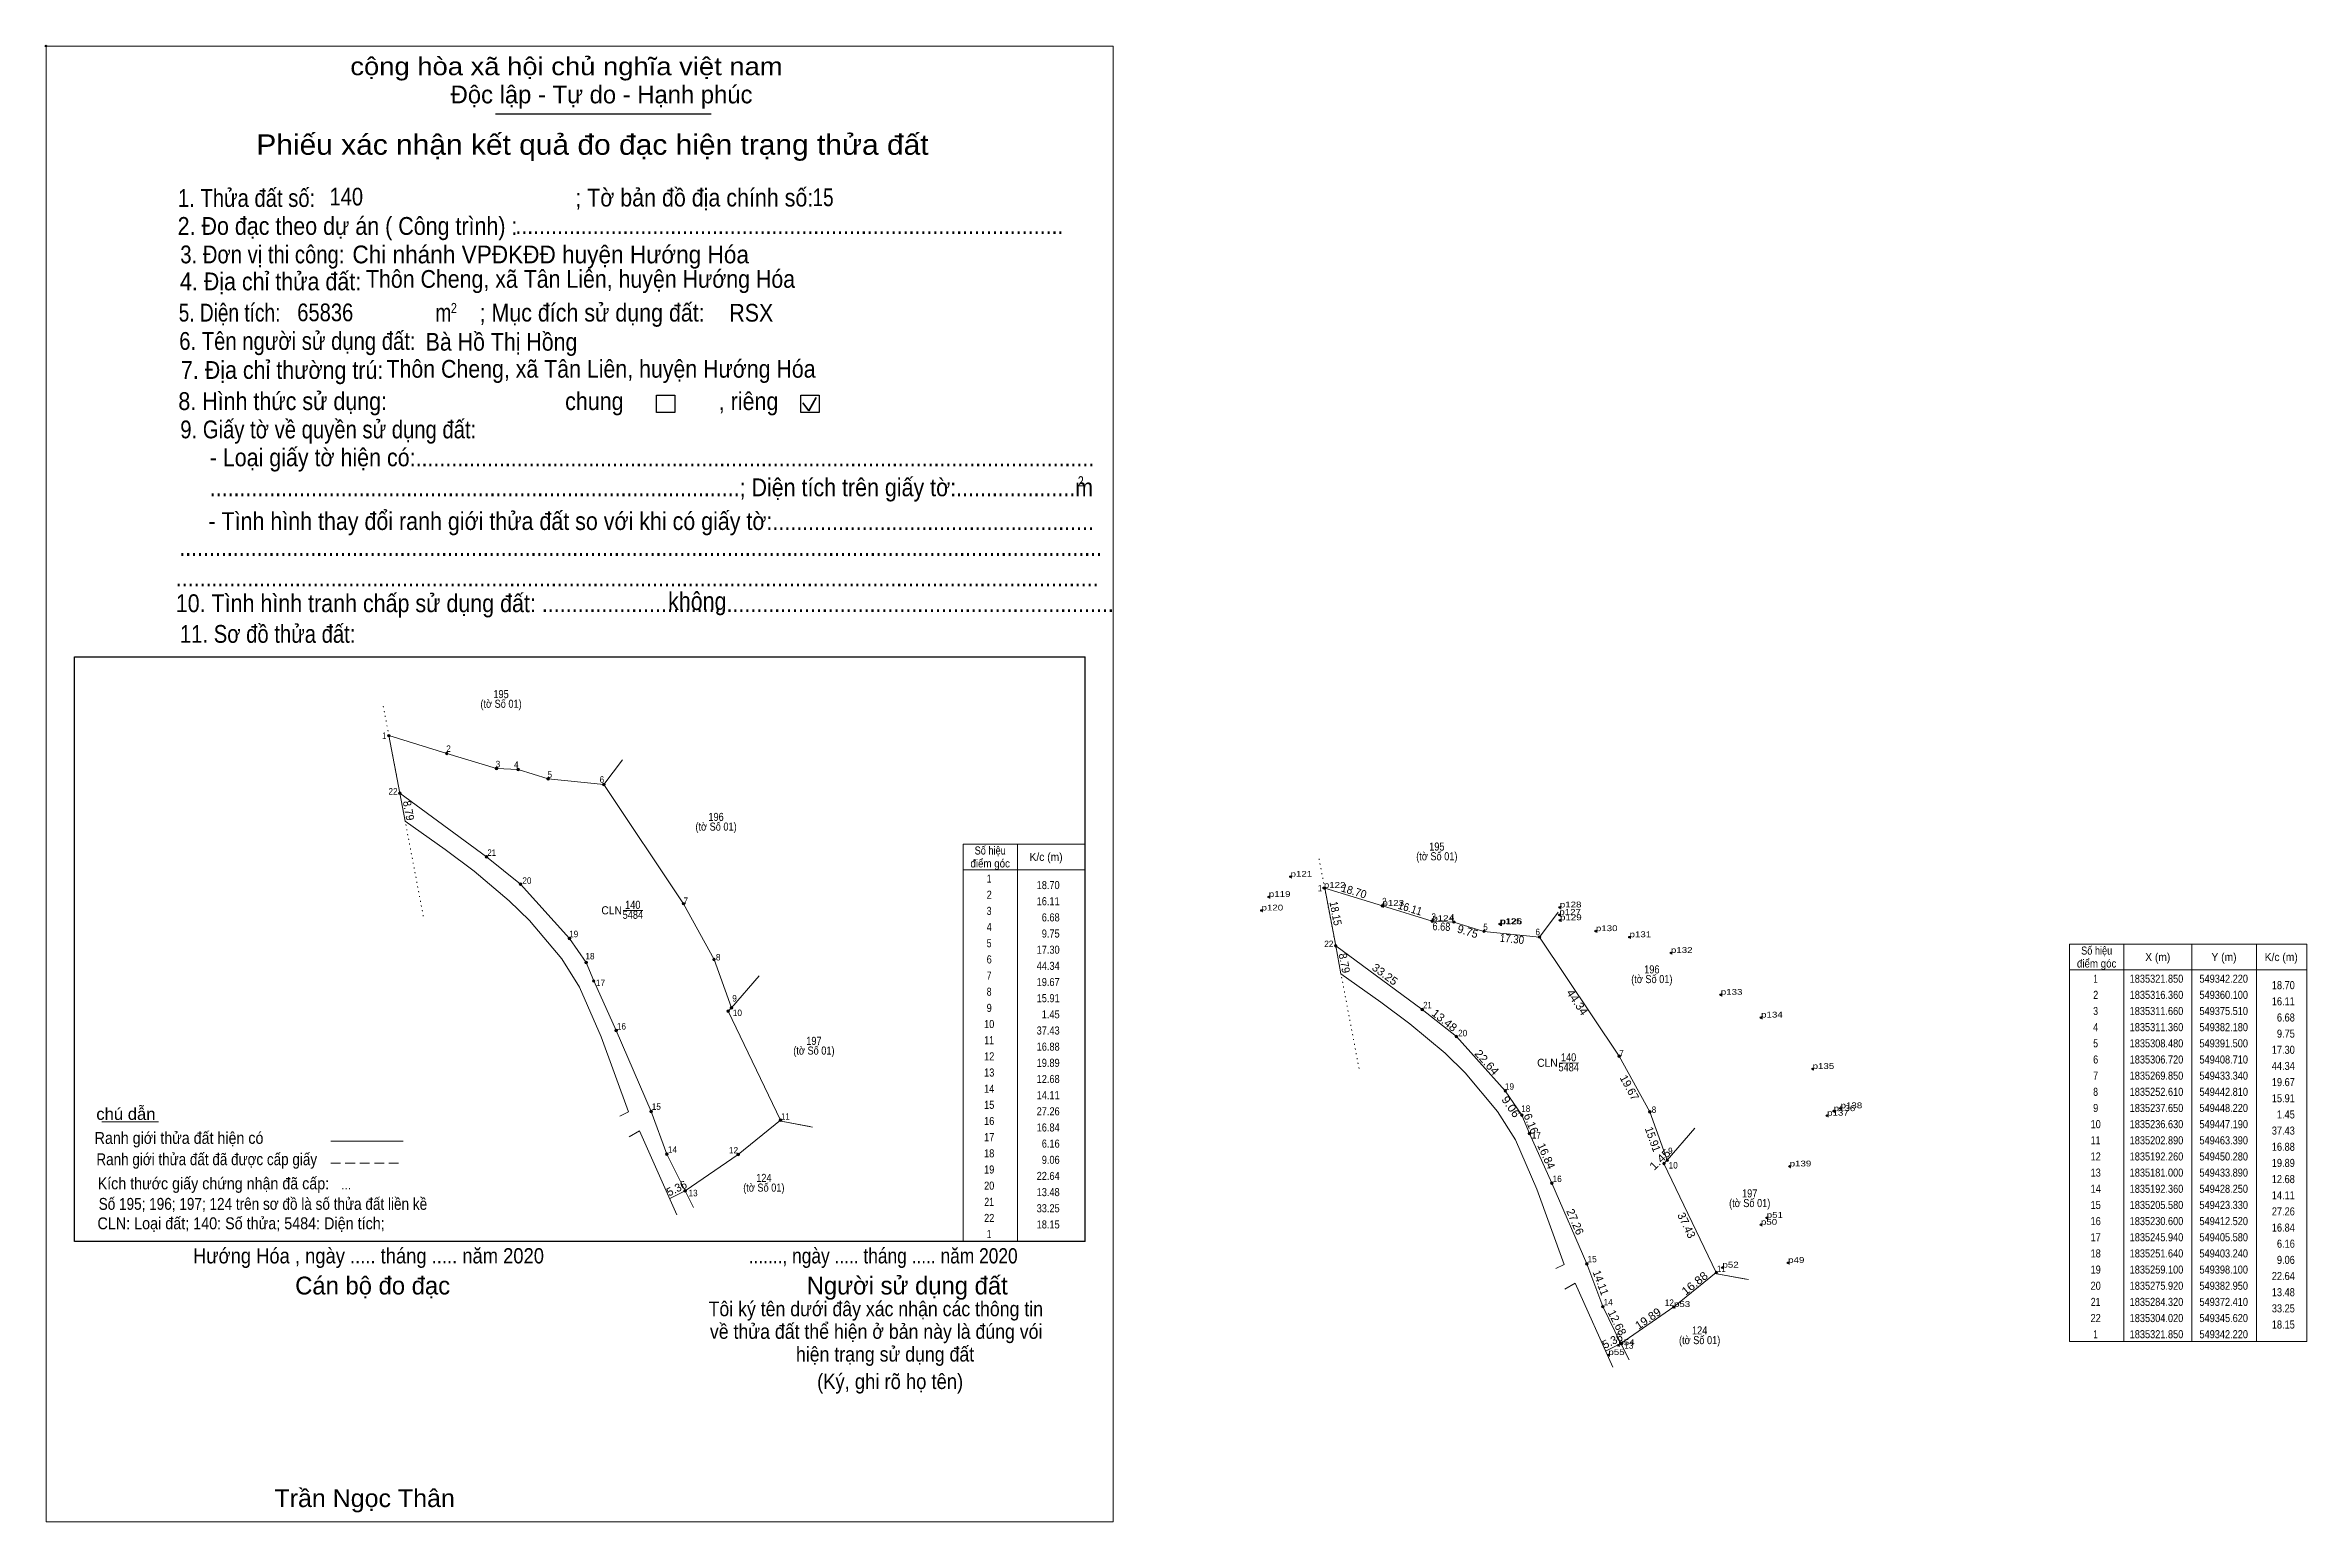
# Model space of a CAD drawing. Header units: metres. Extents: x 548946 to 549646, y 1835126 to 1835583.
import ezdxf
from ezdxf.enums import TextEntityAlignment as Align

# ---------------------------------------------------------------- set-up
doc = ezdxf.new("R2010")
doc.units = ezdxf.units.M
doc.header["$PDMODE"] = 32
doc.header["$PDSIZE"] = 0.5
doc.linetypes.add('DOTTED', pattern=[1.5, 0.3, -1.2])
doc.linetypes.add('MEDIUM_DASHED', pattern=[4.5, 3, -1.5])
for name, color, linetype, lineweight in [('1', 7, 'Continuous', 13), ('10', 7, 'Continuous', 13), ('17', 7, 'Continuous', 13), ('2', 7, 'Continuous', 25), ('23', 7, 'Continuous', 13), ('35', 7, 'Continuous', 13), ('6', 7, 'Continuous', 13), ('63', 7, 'Continuous', 13)]:
    doc.layers.add(name, color=color, linetype=linetype, lineweight=lineweight)
doc.layers.add('12', color=7, linetype='Continuous')
doc.layers.add('7', color=7, linetype='Continuous')

msp = doc.modelspace()

# ---------------------------------------------------------------- hatches: boundary and pattern name
at = {"layer": '10'}
for points in [[(549053.09, 1835369.03, 1), (549052.29, 1835369.03, 1)], [(549070.97, 1835363.54, 1), (549070.17, 1835363.54, 1)], [(549086.38, 1835358.84, 1), (549085.58, 1835358.84, 1)], [(549093.05, 1835358.54, 1), (549092.25, 1835358.54, 1)], [(549102.37, 1835355.66, 1), (549101.57, 1835355.66, 1)], [(549119.58, 1835353.9, 1), (549118.78, 1835353.9, 1)], [(549056.49, 1835351.2, 1), (549055.69, 1835351.2, 1)], [(549083.28, 1835331.5, 1), (549082.48, 1835331.5, 1)], [(549093.82, 1835323.1, 1), (549093.02, 1835323.1, 1)], [(549144.21, 1835317.03, 1), (549143.41, 1835317.03, 1)], [(549108.97, 1835306.28, 1), (549108.17, 1835306.28, 1)], [(549114.11, 1835298.82, 1), (549113.31, 1835298.82, 1)], [(549153.68, 1835299.79, 1), (549152.88, 1835299.79, 1)], [(549116.45, 1835293.12, 1), (549115.65, 1835293.12, 1)], [(549158.06, 1835283.81, 1), (549157.26, 1835283.81, 1)], [(549159.09, 1835284.83, 1), (549158.29, 1835284.83, 1)], [(549123.39, 1835277.78, 1), (549122.59, 1835277.78, 1)], [(549134.2, 1835252.76, 1), (549133.4, 1835252.76, 1)], [(549174.26, 1835250.07, 1), (549173.46, 1835250.07, 1)], [(549139.12, 1835239.54, 1), (549138.32, 1835239.54, 1)], [(549161.15, 1835239.44, 1), (549160.35, 1835239.44, 1)], [(549144.76, 1835228.18, 1), (549143.96, 1835228.18, 1)]]:
    msp.add_hatch(color=256, dxfattribs=at).paths.add_polyline_path(points)
at = {"layer": '63'}
for points in [[(549342.62, 1835321.85, 1), (549341.82, 1835321.85, 1)], [(549360.5, 1835316.36, 1), (549359.7, 1835316.36, 1)], [(549375.91, 1835311.66, 1), (549375.11, 1835311.66, 1)], [(549382.58, 1835311.36, 1), (549381.78, 1835311.36, 1)], [(549346.02, 1835304.02, 1), (549345.22, 1835304.02, 1)], [(549391.9, 1835308.48, 1), (549391.1, 1835308.48, 1)], [(549409.11, 1835306.72, 1), (549408.31, 1835306.72, 1)], [(549372.81, 1835284.32, 1), (549372.01, 1835284.32, 1)], [(549383.35, 1835275.92, 1), (549382.55, 1835275.92, 1)], [(549433.74, 1835269.85, 1), (549432.94, 1835269.85, 1)], [(549398.5, 1835259.1, 1), (549397.7, 1835259.1, 1)], [(549403.64, 1835251.64, 1), (549402.84, 1835251.64, 1)], [(549443.21, 1835252.61, 1), (549442.41, 1835252.61, 1)], [(549405.98, 1835245.94, 1), (549405.18, 1835245.94, 1)], [(549447.59, 1835236.63, 1), (549446.79, 1835236.63, 1)], [(549448.62, 1835237.65, 1), (549447.82, 1835237.65, 1)], [(549412.92, 1835230.6, 1), (549412.12, 1835230.6, 1)], [(549423.73, 1835205.58, 1), (549422.93, 1835205.58, 1)], [(549463.79, 1835202.89, 1), (549462.99, 1835202.89, 1)], [(549428.65, 1835192.36, 1), (549427.85, 1835192.36, 1)], [(549450.68, 1835192.26, 1), (549449.88, 1835192.26, 1)], [(549434.29, 1835181, 1), (549433.49, 1835181, 1)]]:
    msp.add_hatch(color=256, dxfattribs=at).paths.add_polyline_path(points)

# ---------------------------------------------------------------- linework, layer by layer
at = {"layer": '1'}
msp.add_lwpolyline([(549342.22, 1835321.85), (549360.1, 1835316.36), (549375.51, 1835311.66), (549382.18, 1835311.36), (549391.5, 1835308.48), (549408.71, 1835306.72), (549433.34, 1835269.85), (549442.81, 1835252.61), (549448.22, 1835237.65), (549447.19, 1835236.63), (549463.39, 1835202.89), (549450.28, 1835192.26), (549433.89, 1835181), (549428.25, 1835192.36), (549423.33, 1835205.58), (549412.52, 1835230.6), (549405.58, 1835245.94), (549403.24, 1835251.64), (549398.1, 1835259.1), (549382.95, 1835275.92), (549372.41, 1835284.32), (549345.62, 1835304.02)], close=True, dxfattribs=at)
at = {"layer": '10', "linetype": 'DOTTED'}
for p, q in [((549050.95, 1835378.1), (549052.69, 1835369.03)), ((549052.69, 1835369.03), (549056.09, 1835351.2)), ((549063.32, 1835313.21), (549057.73, 1835342.56)), ((549340.48, 1835330.92), (549342.22, 1835321.85)), ((549342.22, 1835321.85), (549345.62, 1835304.02)), ((549352.85, 1835266.03), (549347.26, 1835295.38))]:
    msp.add_line(p, q, dxfattribs=at)
at = {"layer": '10'}
for p, q in [((549056.09, 1835351.2), (549057.73, 1835342.56)), ((549125.21, 1835314.92), (549131.26, 1835314.93)), ((549345.62, 1835304.02), (549347.26, 1835295.38)), ((549174.02, 1835249.73), (549182.95, 1835248.07)), ((549144.36, 1835228.18), (549138.72, 1835239.54)), ((549139.56, 1835225.8), (549144.36, 1835228.18)), ((549144.36, 1835228.18), (549146.9, 1835223.06)), ((549463.55, 1835202.55), (549472.48, 1835200.89)), ((549433.89, 1835181), (549428.25, 1835192.36)), ((549429.09, 1835178.62), (549433.89, 1835181)), ((549433.89, 1835181), (549436.43, 1835175.88))]:
    msp.add_line(p, q, dxfattribs=at)
for points in [[(549052.69, 1835369.03), (549070.57, 1835363.54), (549085.98, 1835358.84), (549092.65, 1835358.54)], [(549167.23, 1835294.74), (549158.69, 1835284.83), (549153.28, 1835299.79), (549143.81, 1835317.03), (549119.18, 1835353.9), (549124.92, 1835361.59)], [(549092.65, 1835358.54), (549101.97, 1835355.66), (549119.18, 1835353.9), (549143.81, 1835317.03), (549153.28, 1835299.79), (549158.69, 1835284.83), (549157.66, 1835283.81), (549173.86, 1835250.07)], [(549119.18, 1835353.9), (549143.81, 1835317.03), (549153.28, 1835299.79), (549158.69, 1835284.83)], [(549056.09, 1835351.2), (549082.88, 1835331.5), (549082.88, 1835331.5), (549093.42, 1835323.1), (549108.57, 1835306.28), (549113.71, 1835298.82), (549113.71, 1835298.82), (549116.05, 1835293.12), (549122.99, 1835277.78), (549133.8, 1835252.76), (549138.72, 1835239.54)], [(549057.73, 1835342.56), (549070.05, 1835333.77), (549079.04, 1835327.08), (549089.93, 1835317.92), (549096.2, 1835311.83), (549106.19, 1835299.95), (549111.7, 1835291.19), (549118.33, 1835275.86), (549126.81, 1835252.6), (549124.19, 1835251.3)], [(549342.22, 1835321.85), (549360.1, 1835316.36), (549375.51, 1835311.66), (549382.18, 1835311.36)], [(549382.18, 1835311.36), (549391.5, 1835308.48), (549408.71, 1835306.72), (549433.34, 1835269.85), (549442.81, 1835252.61), (549448.22, 1835237.65), (549447.19, 1835236.63), (549463.39, 1835202.89)], [(549144.36, 1835228.18), (549160.75, 1835239.44), (549173.86, 1835250.07)], [(549173.86, 1835250.07), (549174.02, 1835249.73), (549183.78, 1835247.91)], [(549141.8, 1835220.77), (549130.22, 1835246.8), (549127.01, 1835244.93)], [(549433.89, 1835181), (549450.28, 1835192.26), (549463.39, 1835202.89)]]:
    msp.add_lwpolyline(points, dxfattribs=at)
msp.add_lwpolyline([(549052.69, 1835369.03), (549070.57, 1835363.54), (549085.98, 1835358.84), (549092.65, 1835358.54), (549101.97, 1835355.66), (549119.18, 1835353.9), (549143.81, 1835317.03), (549153.28, 1835299.79), (549158.69, 1835284.83), (549157.66, 1835283.81), (549173.86, 1835250.07), (549160.75, 1835239.44), (549144.36, 1835228.18), (549138.72, 1835239.54), (549133.8, 1835252.76), (549122.99, 1835277.78), (549116.05, 1835293.12), (549113.71, 1835298.82), (549108.57, 1835306.28), (549093.42, 1835323.1), (549082.88, 1835331.5), (549056.09, 1835351.2)], close=True, dxfattribs=at)
for centre in [(549052.69, 1835369.03), (549070.57, 1835363.54), (549085.98, 1835358.84), (549092.65, 1835358.54), (549101.97, 1835355.66), (549119.18, 1835353.9), (549056.09, 1835351.2), (549082.88, 1835331.5), (549093.42, 1835323.1), (549143.81, 1835317.03), (549108.57, 1835306.28), (549113.71, 1835298.82), (549153.28, 1835299.79), (549116.05, 1835293.12), (549157.66, 1835283.81), (549158.69, 1835284.83), (549122.99, 1835277.78), (549133.8, 1835252.76), (549173.86, 1835250.07), (549138.72, 1835239.54), (549160.75, 1835239.44), (549144.36, 1835228.18)]:
    msp.add_circle(centre, 0.4, dxfattribs=at)
at = {"layer": '17'}
msp.add_line((548963.83, 1835249.58), (548981.45, 1835249.58), dxfattribs=at)
at = {"layer": '2'}
for p, q in [((549085.65, 1835561.45), (549152.41, 1835561.45)), ((549268.13, 1835212.49), (549268.13, 1835393.4))]:
    msp.add_line(p, q, dxfattribs=at)
at = {"layer": '2', "lineweight": 35}
for p, q in [((549182.63, 1835469.53), (549184.92, 1835473.62)), ((549180.75, 1835471.97), (549182.63, 1835469.53))]:
    msp.add_line(p, q, dxfattribs=at)
at = {"layer": '2', "lineweight": 13}
msp.add_lwpolyline([(548946.61, 1835582.39), (549276.73, 1835582.39), (549276.73, 1835125.8), (548946.61, 1835125.8)], close=True, dxfattribs=at)
at = {"layer": '2'}
for points in [[(549135.49, 1835474.32), (549141.16, 1835474.32), (549141.16, 1835469.04), (549135.49, 1835469.04)], [(549180.1, 1835474.32), (549185.77, 1835474.32), (549185.77, 1835469.04), (549180.1, 1835469.04)]]:
    msp.add_lwpolyline(points, close=True, dxfattribs=at)
for points in [[(548955.4, 1835393.41), (549044.79, 1835393.41), (549268.13, 1835393.4)], [(549268.13, 1835212.5), (549118.07, 1835212.5), (548955.4, 1835212.5), (548955.4, 1835393.41)]]:
    msp.add_lwpolyline(points, dxfattribs=at)
at = {"layer": '2', "lineweight": 13}
msp.add_lwpolyline([(549456.76, 1835247.56), (549448.22, 1835237.65), (549442.81, 1835252.61), (549433.34, 1835269.85), (549408.71, 1835306.72), (549414.45, 1835314.41)], dxfattribs=at)
at = {"layer": '2'}
msp.add_point((548946.61, 1835582.39), dxfattribs=at)
at = {"layer": '23'}
for points in [[(549345.62, 1835304.02), (549372.41, 1835284.32), (549372.41, 1835284.32), (549382.95, 1835275.92), (549398.1, 1835259.1), (549403.24, 1835251.64), (549403.24, 1835251.64), (549405.58, 1835245.94), (549412.52, 1835230.6), (549423.33, 1835205.58), (549428.25, 1835192.36)], [(549347.26, 1835295.38), (549359.58, 1835286.59), (549368.57, 1835279.9), (549379.46, 1835270.74), (549385.73, 1835264.65), (549395.72, 1835252.77), (549401.23, 1835244.01), (549407.86, 1835228.68), (549416.34, 1835205.42), (549413.72, 1835204.12)], [(549431.33, 1835173.59), (549419.75, 1835199.62), (549416.54, 1835197.75)]]:
    msp.add_lwpolyline(points, dxfattribs=at)
at = {"layer": '35'}
for points in [[(549408.71, 1835306.72), (549433.34, 1835269.85), (549442.81, 1835252.61), (549448.22, 1835237.65)], [(549463.39, 1835202.89), (549463.55, 1835202.55), (549473.31, 1835200.73)]]:
    msp.add_lwpolyline(points, dxfattribs=at)
at = {"layer": '6'}
msp.add_line((549034.75, 1835243.59), (549057.11, 1835243.59), dxfattribs=at)
at = {"layer": '6', "linetype": 'MEDIUM_DASHED'}
msp.add_line((549034.71, 1835236.76), (549057.2, 1835236.76), dxfattribs=at)
at = {"layer": '63'}
for p, q in [((549247.13, 1835335.5), (549247.13, 1835212.5)), ((549268.13, 1835335.5), (549268.13, 1835212.5)), ((549230.33, 1835327.5), (549268.13, 1835327.5)), ((549589.47, 1835304.53), (549589.47, 1835181.53)), ((549610.47, 1835304.53), (549610.47, 1835181.53)), ((549630.47, 1835304.53), (549630.47, 1835181.53)), ((549572.67, 1835296.53), (549646.07, 1835296.53)), ((549414.74, 1835267.74), (549420.79, 1835267.75))]:
    msp.add_line(p, q, dxfattribs=at)
msp.add_lwpolyline([(549268.13, 1835212.5), (549230.33, 1835212.5), (549230.33, 1835335.5), (549268.13, 1835335.5)], dxfattribs=at)
msp.add_lwpolyline([(549572.67, 1835304.53), (549646.07, 1835304.53), (549646.07, 1835181.53), (549572.67, 1835181.53)], close=True, dxfattribs=at)
for centre in [(549342.22, 1835321.85), (549360.1, 1835316.36), (549375.51, 1835311.66), (549382.18, 1835311.36), (549345.62, 1835304.02), (549391.5, 1835308.48), (549408.71, 1835306.72), (549372.41, 1835284.32), (549382.95, 1835275.92), (549433.34, 1835269.85), (549398.1, 1835259.1), (549403.24, 1835251.64), (549442.81, 1835252.61), (549405.58, 1835245.94), (549447.19, 1835236.63), (549448.22, 1835237.65), (549412.52, 1835230.6), (549423.33, 1835205.58), (549463.39, 1835202.89), (549428.25, 1835192.36), (549450.28, 1835192.26), (549433.89, 1835181)]:
    msp.add_circle(centre, 0.4, dxfattribs=at)
at = {"layer": '7'}
for p in [(549331.66, 1835325.37), (549324.94, 1835319.12), (549341.96, 1835321.93), (549322.68, 1835314.93), (549360.1, 1835316.37), (549375.51, 1835311.66), (549414.82, 1835313.57), (549414.96, 1835315.87), (549415.04, 1835311.92), (549396.41, 1835310.72), (549396.63, 1835310.66), (549426.13, 1835308.54), (549436.54, 1835306.67), (549449.34, 1835301.79), (549464.77, 1835288.85), (549477.24, 1835281.81), (549493.18, 1835265.91), (549497.67, 1835251.45), (549499.69, 1835252.85), (549501.83, 1835253.74), (549486.07, 1835235.74), (549477.19, 1835217.68), (549478.99, 1835219.83), (549465.29, 1835204.43), (549485.62, 1835205.91), (549450.28, 1835192.27), (549433.06, 1835180.43), (549430, 1835177.4)]:
    msp.add_point(p, dxfattribs=at)

# ---------------------------------------------------------------- texts
at = {"layer": '1'}
for s, width, p in [('140', 0.85, (549417.675, 1835268.25)), ('CLN', 0.95, (549411.135, 1835266.56)), ('5484', 0.85, (549417.705, 1835265.17))]:
    msp.add_text(s, height=2.5, dxfattribs=dict(at, width=width)).set_placement(p, align=Align.CENTER)
at = {"layer": '10'}
for s, width, p in [('195', 0.85, (549087.39, 1835380.64)), ('(tờ Số 01)', 0.85, (549087.39, 1835377.64)), ('(tờ Số 01)', 0.85, (549153.91, 1835339.64)), ('196', 0.85, (549153.91, 1835342.64)), ('(tờ Số 01)', 0.85, (549376.92, 1835330.46)), ('195', 0.85, (549376.92, 1835333.46)), ('CLN', 0.95, (549121.605, 1835313.74)), ('5484', 0.85, (549128.175, 1835312.35)), ('140', 0.85, (549128.145, 1835315.43)), ('196', 0.85, (549443.44, 1835295.46)), ('(tờ Số 01)', 0.85, (549443.44, 1835292.46)), ('(tờ Số 01)', 0.85, (549184.19, 1835270.34)), ('197', 0.85, (549184.19, 1835273.34)), ('(tờ Số 01)', 0.85, (549168.7, 1835227.94)), ('124', 0.85, (549168.705, 1835230.94)), ('197', 0.85, (549473.72, 1835226.16)), ('(tờ Số 01)', 0.85, (549473.72, 1835223.16)), ('124', 0.85, (549458.235, 1835183.76)), ('(tờ Số 01)', 0.85, (549458.23, 1835180.76))]:
    msp.add_text(s, height=2.5, dxfattribs=dict(at, width=width)).set_placement(p, align=Align.CENTER)
for s, width, p in [(' 1', 0.9, (549051.92, 1835368.01)), (' 2', 0.95, (549071.84, 1835364.01)), (' 3', 0.95, (549087.13, 1835359.23)), (' 4', 0.95, (549092.8, 1835359.05)), (' 5', 0.95, (549103.16, 1835356.01)), (' 6', 0.95, (549119.3, 1835354.47)), (' 22', 0.95, (549055.38, 1835350.79)), (' 21', 0.9, (549085.84, 1835331.84)), (' 20', 0.95, (549096.8, 1835323.19)), (' 7', 0.95, (549145.24, 1835316.95)), (' 19', 0.95, (549111.27, 1835306.65)), (' 18', 0.95, (549116.32, 1835299.8)), (' 8', 0.95, (549155.27, 1835299.47)), (' 17', 0.95, (549119.58, 1835291.56)), (' 9', 0.95, (549160.34, 1835286.75)), (' 10', 0.95, (549161.93, 1835282.28)), (' 16', 0.95, (549126.04, 1835278.09)), (' 15', 0.95, (549136.84, 1835253.25)), (' 11', 0.9, (549176.73, 1835250.21)), (' 14', 0.95, (549141.83, 1835239.95)), (' 12', 0.95, (549160.73, 1835239.76)), (' 13', 0.95, (549148.21, 1835226.52))]:
    msp.add_text(s, height=2, dxfattribs=dict(at, width=width)).set_placement(p, align=Align.RIGHT)
at = {"layer": '10', "width": 0.95}
for p in [(549057.565, 1835345.593), (549347.095, 1835298.413)]:
    msp.add_text('8.79', height=2.5, rotation=280.748, dxfattribs=at).set_placement(p, align=Align.CENTER)
at = {"layer": '10'}
for p in [(549142.285, 1835227.875), (549431.815, 1835180.695)]:
    msp.add_text('5.36', height=2.5, rotation=26.374, dxfattribs=at).set_placement(p, align=Align.CENTER)
at = {"layer": '12', "width": 1.25}
for s, p in [('p121', (549331.66, 1835325.36)), ('p119', (549324.94, 1835319.12)), ('p122', (549341.96, 1835321.93)), ('p120', (549322.68, 1835314.93)), ('p123', (549360.1, 1835316.36)), ('p124', (549375.51, 1835311.66)), ('p125', (549396.41, 1835310.72)), ('p126', (549396.63, 1835310.66)), ('p127', (549414.82, 1835313.58)), ('p128', (549414.96, 1835315.87)), ('p129', (549415.04, 1835311.92)), ('p130', (549426.13, 1835308.54)), ('p131', (549436.54, 1835306.67)), ('p132', (549449.34, 1835301.79)), ('p133', (549464.77, 1835288.85)), ('p134', (549477.24, 1835281.81)), ('p135', (549493.18, 1835265.91)), ('p138', (549501.83, 1835253.74)), ('p137', (549497.67, 1835251.45)), ('p136', (549499.69, 1835252.85)), ('p139', (549486.07, 1835235.74)), ('p51', (549478.99, 1835219.83)), ('p50', (549477.19, 1835217.68)), ('p49', (549485.62, 1835205.9)), ('p52', (549465.29, 1835204.43)), ('p53', (549450.28, 1835192.26)), ('p55', (549430, 1835177.4)), ('p54', (549433.06, 1835180.43))]:
    msp.add_text(s, height=1.8, dxfattribs=at).set_placement(p)
at = {"layer": '2'}
for s, height, width, p in [('cộng hòa xã hội chủ nghĩa việt nam', 5.509, 1.15, (549040.75, 1835573.37)), ('1. Thửa đất số:', 5.509, 0.85, (548987.41, 1835532.61)), ('140', 5.48, 0.85, (549034.31, 1835533.06)), ('; Tờ bản đồ địa chính số:', 5.509, 0.9, (549110.35, 1835532.74)), ('15', 5.48, 0.8, (549183.76, 1835532.85)), ('2. Đo đạc theo dự án ( Công trình) : ', 5.513, 0.9, (548987.33, 1835523.97)), ('............................................................................................', 5.513, 0.9, (549091.79, 1835524.21)), ('3. Đơn vị thi công:', 5.513, 0.85, (548988.15, 1835515.16)), ('Chi nhánh VPĐKĐĐ huyện Hướng Hóa', 5.501, 0.95, (549041.4, 1835515.16)), ('4. Địa chỉ thửa đất:', 5.513, 0.9, (548988.04, 1835506.81)), ('Thôn Cheng, xã Tân Liên, huyện Hướng Hóa', 5.484, 0.9, (549045.6, 1835507.59)), ('5. Diện tích:', 5.513, 0.8, (548987.65, 1835497.15)), ('65836', 5.484, 0.85, (549024.33, 1835497.24)), ('m', 5.509, 0.8, (549067.09, 1835497.15)), ('2', 3.148, 0.8, (549071.86, 1835499.75)), ('; Mục đích sử dụng đất:', 5.509, 0.9, (549080.73, 1835497.15)), ('RSX', 5.482, 0.9, (549158.03, 1835497.13)), ('6. Tên người sử dụng đất:', 5.513, 0.85, (548987.82, 1835488.38)), ('Bà Hồ Thị Hồng', 5.48, 0.9, (549064.08, 1835488.14)), ('7. Địa chỉ thường trú:', 5.513, 0.9, (548988.34, 1835479.4)), ('Thôn Cheng, xã Tân Liên, huyện Hướng Hóa', 5.484, 0.9, (549051.94, 1835479.78)), ('8. Hình thức sử dụng:', 5.513, 0.9, (548987.54, 1835469.77)), ('chung                , riêng', 5.509, 0.9, (549107.22, 1835469.77)), ('9. Giấy tờ về quyền sử dụng đất:', 5.513, 0.85, (548988.15, 1835461.01)), ('     - Loại giấy tờ hiện có:..................................................................................................................', 5.509, 0.9, (548988.04, 1835452.37)), ('     .........................................................................................; Diện tích trên giấy tờ:....................m', 5.509, 0.9, (548988.04, 1835443.1)), ('2', 3.148, 0.8, (549265.82, 1835446.14)), ('     - Tình hình thay đổi ranh giới thửa đất so với khi có giấy tờ:......................................................', 5.509, 0.9, (548987.65, 1835432.66)), ('...........................................................................................................................................................', 5.509, 0.9, (548987.82, 1835424.64)), ('10. Tình hình tranh chấp sử dụng đất: ................................................................................................', 5.513, 0.9, (548986.75, 1835407.24)), ('...........................................................................................................................................................', 5.509, 0.9, (548986.75, 1835415.23)), ('không', 5.51, 0.9, (549139.07, 1835407.91)), ('11. Sơ đồ thửa đất:', 5.513, 0.85, (548988.04, 1835397.75)), ('Hướng Hóa , ngày ..... tháng ..... năm 2020', 4.72, 0.9, (548992.09, 1835205.73)), ('......., ngày ..... tháng ..... năm 2020', 4.72, 0.85, (549164.02, 1835205.73)), ('(Ký, ghi rõ họ tên)', 4.723, 0.9, (549185.18, 1835166.87)), ('Trần Ngọc Thân', 5.501, 1.05, (549017.28, 1835130.35))]:
    msp.add_text(s, height=height, dxfattribs=dict(at, width=width)).set_placement(p)
for s, height, p in [('Độc lập - Tự do - Hạnh phúc', 5.509, (549071.79, 1835564.66)), ('Cán bộ đo đạc', 5.51, (549023.69, 1835196.13)), ('Người sử dụng đất', 5.509, (549181.95, 1835196.13))]:
    msp.add_text(s, height=height, dxfattribs=at).set_placement(p)
for s, height, width, p in [('Phiếu xác nhận kết quả đo đạc hiện trạng thửa đất', 6.295, 1.1, (549115.67, 1835548.75)), ('...', 3.06, 0.9, (549039.46, 1835228.61)), ('Tôi ký tên dưới đây xác nhận các thông tin', 4.551, 0.9, (549203.34, 1835189.4)), ('về thửa đất thể hiện ở bản này là đúng vói', 4.551, 0.9, (549203.45, 1835182.41)), ('hiện trạng sử dụng đất', 4.551, 0.9, (549206.195, 1835175.38))]:
    msp.add_text(s, height=height, dxfattribs=dict(at, width=width)).set_placement(p, align=Align.CENTER)
at = {"layer": '6'}
for s, height, width, p in [('chú dẫn', 3.667, 1.05, (548962.16, 1835250.14)), ('Ranh giới thửa đất hiện có ', 3.667, 0.9, (548961.65, 1835242.72)), ('Ranh giới thửa đất đã được cấp giấy', 3.667, 0.85, (548962.19, 1835236.13)), ('Kích thước giấy chứng nhận đã cấp:', 3.667, 0.9, (548962.59, 1835228.65)), ('CLN: Loại đất; 140: Số thửa; 5484: Diện tích;', 3.69, 0.9, (548962.52, 1835216.3)), ('Số 195; 196; 197; 124 trên sơ đồ là số thửa đất liền kề', 3.69, 0.85, (548962.9, 1835222.31))]:
    msp.add_text(s, height=height, dxfattribs=dict(at, width=width)).set_placement(p)
at = {"layer": '63'}
for s, width, p in [('Số hiệu', 0.85, (549238.73, 1835332.25)), ('K/c (m)', 0.95, (549256.02, 1835330.25)), ('điểm góc', 0.9, (549238.73, 1835328.25)), (' 1', 0.75, (549238.025, 1835323.55)), (' 2', 0.85, (549238.03, 1835318.55)), (' 3', 0.8, (549238.03, 1835313.55)), (' 4', 0.85, (549238.025, 1835308.55)), (' 5', 0.8, (549238.03, 1835303.55)), (' 6', 0.85, (549238.03, 1835298.55)), ('điểm góc', 0.9, (549581.07, 1835297.28)), ('Số hiệu', 0.85, (549581.07, 1835301.28)), ('X (m)', 0.95, (549599.97, 1835299.28)), ('Y (m)', 0.95, (549620.465, 1835299.28)), ('K/c (m)', 0.95, (549638.17, 1835299.28)), (' 8', 0.8, (549238.03, 1835288.55)), (' 7', 0.8, (549238.03, 1835293.55)), (' 1', 0.75, (549580.365, 1835292.58)), ('1835321.850', 0.85, (549599.57, 1835292.58)), ('549342.220', 0.85, (549620.375, 1835292.58)), (' 9', 0.85, (549238.025, 1835283.55)), (' 3', 0.8, (549580.37, 1835282.58)), (' 2', 0.85, (549580.37, 1835287.58)), ('1835316.360', 0.85, (549599.57, 1835287.58)), ('1835311.660', 0.85, (549599.57, 1835282.58)), ('549360.100', 0.85, (549620.375, 1835287.58)), ('549375.510', 0.85, (549620.375, 1835282.58)), (' 10', 0.85, (549238.025, 1835278.55)), (' 4', 0.85, (549580.365, 1835277.58)), ('1835311.360', 0.85, (549599.57, 1835277.58)), ('549382.180', 0.85, (549620.375, 1835277.58)), (' 12', 0.85, (549238.03, 1835268.55)), (' 11', 0.8, (549238.025, 1835273.55)), (' 5', 0.8, (549580.37, 1835272.58)), (' 6', 0.85, (549580.37, 1835267.58)), ('1835308.480', 0.85, (549599.57, 1835272.58)), ('1835306.720', 0.85, (549599.57, 1835267.58)), ('549391.500', 0.85, (549620.375, 1835272.58)), ('549408.710', 0.85, (549620.375, 1835267.58)), (' 13', 0.85, (549238.03, 1835263.55)), (' 7', 0.8, (549580.37, 1835262.58)), ('1835269.850', 0.85, (549599.57, 1835262.58)), ('549433.340', 0.85, (549620.375, 1835262.58)), (' 14', 0.85, (549238.025, 1835258.55)), (' 15', 0.85, (549238.03, 1835253.55)), (' 8', 0.8, (549580.37, 1835257.58)), ('1835252.610', 0.85, (549599.57, 1835257.58)), ('549442.810', 0.85, (549620.375, 1835257.58)), (' 16', 0.85, (549238.03, 1835248.55)), (' 10', 0.85, (549580.365, 1835247.58)), (' 9', 0.85, (549580.365, 1835252.58)), ('1835237.650', 0.85, (549599.57, 1835252.58)), ('1835236.630', 0.85, (549599.57, 1835247.58)), ('549448.220', 0.85, (549620.375, 1835252.58)), ('549447.190', 0.85, (549620.375, 1835247.58)), (' 17', 0.85, (549238.03, 1835243.55)), (' 11', 0.8, (549580.365, 1835242.58)), ('1835202.890', 0.85, (549599.57, 1835242.58)), ('549463.390', 0.85, (549620.375, 1835242.58)), (' 19', 0.85, (549238.025, 1835233.55)), (' 18', 0.85, (549238.03, 1835238.55)), (' 12', 0.85, (549580.37, 1835237.58)), (' 13', 0.85, (549580.37, 1835232.58)), ('1835192.260', 0.85, (549599.57, 1835237.58)), ('1835181.000', 0.85, (549599.57, 1835232.58)), ('549450.280', 0.85, (549620.375, 1835237.58)), ('549433.890', 0.85, (549620.375, 1835232.58)), (' 20', 0.85, (549238.025, 1835228.55)), (' 14', 0.85, (549580.365, 1835227.58)), ('1835192.360', 0.85, (549599.57, 1835227.58)), ('549428.250', 0.85, (549620.375, 1835227.58)), (' 22', 0.85, (549238.03, 1835218.55)), (' 21', 0.8, (549238.025, 1835223.55)), (' 15', 0.85, (549580.37, 1835222.58)), ('1835205.580', 0.85, (549599.57, 1835222.58)), ('549423.330', 0.85, (549620.375, 1835222.58)), (' 1', 0.75, (549238.025, 1835213.55)), (' 16', 0.85, (549580.37, 1835217.58)), (' 17', 0.85, (549580.37, 1835212.58)), ('1835230.600', 0.85, (549599.57, 1835217.58)), ('1835245.940', 0.85, (549599.57, 1835212.58)), ('549412.520', 0.85, (549620.375, 1835217.58)), ('549405.580', 0.85, (549620.375, 1835212.58)), (' 18', 0.85, (549580.37, 1835207.58)), ('1835251.640', 0.85, (549599.57, 1835207.58)), ('549403.240', 0.85, (549620.375, 1835207.58)), (' 20', 0.85, (549580.365, 1835197.58)), (' 19', 0.85, (549580.365, 1835202.58)), ('1835259.100', 0.85, (549599.57, 1835202.58)), ('1835275.920', 0.85, (549599.57, 1835197.58)), ('549398.100', 0.85, (549620.375, 1835202.58)), ('549382.950', 0.85, (549620.375, 1835197.58)), (' 21', 0.8, (549580.365, 1835192.58)), ('1835284.320', 0.85, (549599.57, 1835192.58)), ('549372.410', 0.85, (549620.375, 1835192.58)), (' 22', 0.85, (549580.37, 1835187.58)), ('1835304.020', 0.85, (549599.57, 1835187.58)), ('549345.620', 0.85, (549620.375, 1835187.58)), (' 1', 0.75, (549580.365, 1835182.58)), ('1835321.850', 0.85, (549599.57, 1835182.58)), ('549342.220', 0.85, (549620.375, 1835182.58))]:
    msp.add_text(s, height=2.5, dxfattribs=dict(at, width=width)).set_placement(p, align=Align.CENTER)
for s, height, width, p in [('18.70', 2.5, 0.85, (549260.22, 1835321.55)), ('16.11', 2.5, 0.85, (549260.22, 1835316.55)), (' 1', 2, 0.9, (549341.45, 1835320.83)), (' 2', 2, 0.95, (549361.37, 1835316.83)), ('6.68', 2.5, 0.85, (549260.22, 1835311.55)), (' 3', 2, 0.95, (549376.66, 1835312.05)), (' 4', 2, 0.95, (549382.33, 1835311.87)), ('9.75', 2.5, 0.85, (549260.22, 1835306.55)), (' 22', 2, 0.95, (549344.91, 1835303.61)), (' 5', 2, 0.95, (549392.69, 1835308.83)), (' 6', 2, 0.95, (549408.83, 1835307.29)), ('44.34', 2.5, 0.85, (549260.22, 1835296.55)), ('17.30', 2.5, 0.85, (549260.22, 1835301.55)), ('19.67', 2.5, 0.85, (549260.22, 1835291.55)), ('18.70', 2.5, 0.85, (549642.37, 1835290.58)), ('15.91', 2.5, 0.85, (549260.22, 1835286.55)), ('1.45', 2.5, 0.85, (549260.22, 1835281.55)), (' 21', 2, 0.9, (549375.37, 1835284.66)), ('16.11', 2.5, 0.85, (549642.37, 1835285.58)), ('37.43', 2.5, 0.85, (549260.22, 1835276.55)), (' 20', 2, 0.95, (549386.33, 1835276.01)), ('9.75', 2.5, 0.85, (549642.37, 1835275.58)), ('6.68', 2.5, 0.85, (549642.37, 1835280.58)), ('16.88', 2.5, 0.85, (549260.22, 1835271.55)), (' 7', 2, 0.95, (549434.77, 1835269.77)), ('17.30', 2.5, 0.85, (549642.37, 1835270.58)), ('19.89', 2.5, 0.85, (549260.22, 1835266.55)), ('12.68', 2.5, 0.85, (549260.22, 1835261.55)), ('44.34', 2.5, 0.85, (549642.37, 1835265.58)), ('19.67', 2.5, 0.85, (549642.37, 1835260.58)), ('14.11', 2.5, 0.85, (549260.22, 1835256.55)), (' 19', 2, 0.95, (549400.8, 1835259.47)), ('15.91', 2.5, 0.85, (549642.37, 1835255.58)), ('27.26', 2.5, 0.85, (549260.22, 1835251.55)), ('16.84', 2.5, 0.85, (549260.22, 1835246.55)), (' 18', 2, 0.95, (549405.85, 1835252.62)), (' 8', 2, 0.95, (549444.8, 1835252.29)), ('1.45', 2.5, 0.85, (549642.37, 1835250.58)), ('6.16', 2.5, 0.85, (549260.22, 1835241.55)), (' 17', 2, 0.95, (549409.11, 1835244.38)), (' 9', 2, 0.95, (549449.87, 1835239.57)), ('37.43', 2.5, 0.85, (549642.37, 1835245.58)), ('16.88', 2.5, 0.85, (549642.37, 1835240.58)), ('9.06', 2.5, 0.85, (549260.22, 1835236.55)), (' 10', 2, 0.95, (549451.46, 1835235.1)), ('19.89', 2.5, 0.85, (549642.37, 1835235.58)), ('22.64', 2.5, 0.85, (549260.22, 1835231.55)), ('13.48', 2.5, 0.85, (549260.22, 1835226.55)), (' 16', 2, 0.95, (549415.57, 1835230.91)), ('12.68', 2.5, 0.85, (549642.37, 1835230.58)), ('14.11', 2.5, 0.85, (549642.37, 1835225.58)), ('33.25', 2.5, 0.85, (549260.22, 1835221.55)), ('27.26', 2.5, 0.85, (549642.37, 1835220.58)), ('18.15', 2.5, 0.85, (549260.22, 1835216.55)), ('16.84', 2.5, 0.85, (549642.37, 1835215.58)), (' 15', 2, 0.95, (549426.37, 1835206.07)), ('9.06', 2.5, 0.85, (549642.37, 1835205.58)), ('6.16', 2.5, 0.85, (549642.37, 1835210.58)), (' 11', 2, 0.9, (549466.26, 1835203.03)), ('22.64', 2.5, 0.85, (549642.37, 1835200.58)), (' 14', 2, 0.95, (549431.36, 1835192.77)), (' 12', 2, 0.95, (549450.26, 1835192.58)), ('33.25', 2.5, 0.85, (549642.37, 1835190.58)), ('13.48', 2.5, 0.85, (549642.37, 1835195.58)), ('18.15', 2.5, 0.85, (549642.37, 1835185.58)), (' 13', 2, 0.95, (549437.74, 1835179.34))]:
    msp.add_text(s, height=height, dxfattribs=dict(at, width=width)).set_placement(p, align=Align.RIGHT)
for s, rotation, width, p in [('18.70', 342.931, 0.95, (549350.918, 1835319.712)), ('18.15', 280.796, 0.9, (549344.396, 1835313.794)), ('16.11', 343.038, 0.9, (549368.305, 1835314.43)), ('6.68', 357.425, 0.85, (549378.284, 1835308.723)), ('17.30', 354.161, 0.9, (549400.038, 1835304.908)), ('33.25', 323.671, 1.05, (549360.119, 1835294.171)), ('13.48', 321.446, 1.05, (549378.501, 1835279.966)), ('44.34', 303.744, 1.05, (549419.332, 1835285.844)), ('22.64', 312.01, 1.1, (549391.473, 1835267.127)), ('9.06', 304.567, 1.1, (549398.801, 1835253.499)), ('15.91', 289.882, 0.95, (549442.58, 1835243.725)), ('1.45', 44.721, 1.15, (549446.815, 1835236.988)), ('14.11', 290.413, 0.95, (549426.458, 1835199.326)), ('16.88', 39.036, 1.1, (549457.483, 1835198.607)), ('19.89', 34.489, 1.05, (549442.962, 1835187.65))]:
    msp.add_text(s, height=2.5, rotation=rotation, dxfattribs=dict(at, width=width)).set_placement(p, align=Align.CENTER)
for s, rotation, p in [('9.75', 342.828, (549386.116, 1835307.248)), ('19.67', 298.78, (549435.416, 1835259.527)), ('6.16', 292.319, (549404.932, 1835248.515)), ('16.84', 294.343, (549409.638, 1835238.46)), ('27.26', 293.367, (549418.552, 1835218.126)), ('37.43', 295.648, (549453.042, 1835216.986)), ('12.68', 296.403, (549431.579, 1835186.846))]:
    msp.add_text(s, height=2.5, rotation=rotation, dxfattribs=at).set_placement(p, align=Align.CENTER)

doc.saveas('drawing.dxf')
